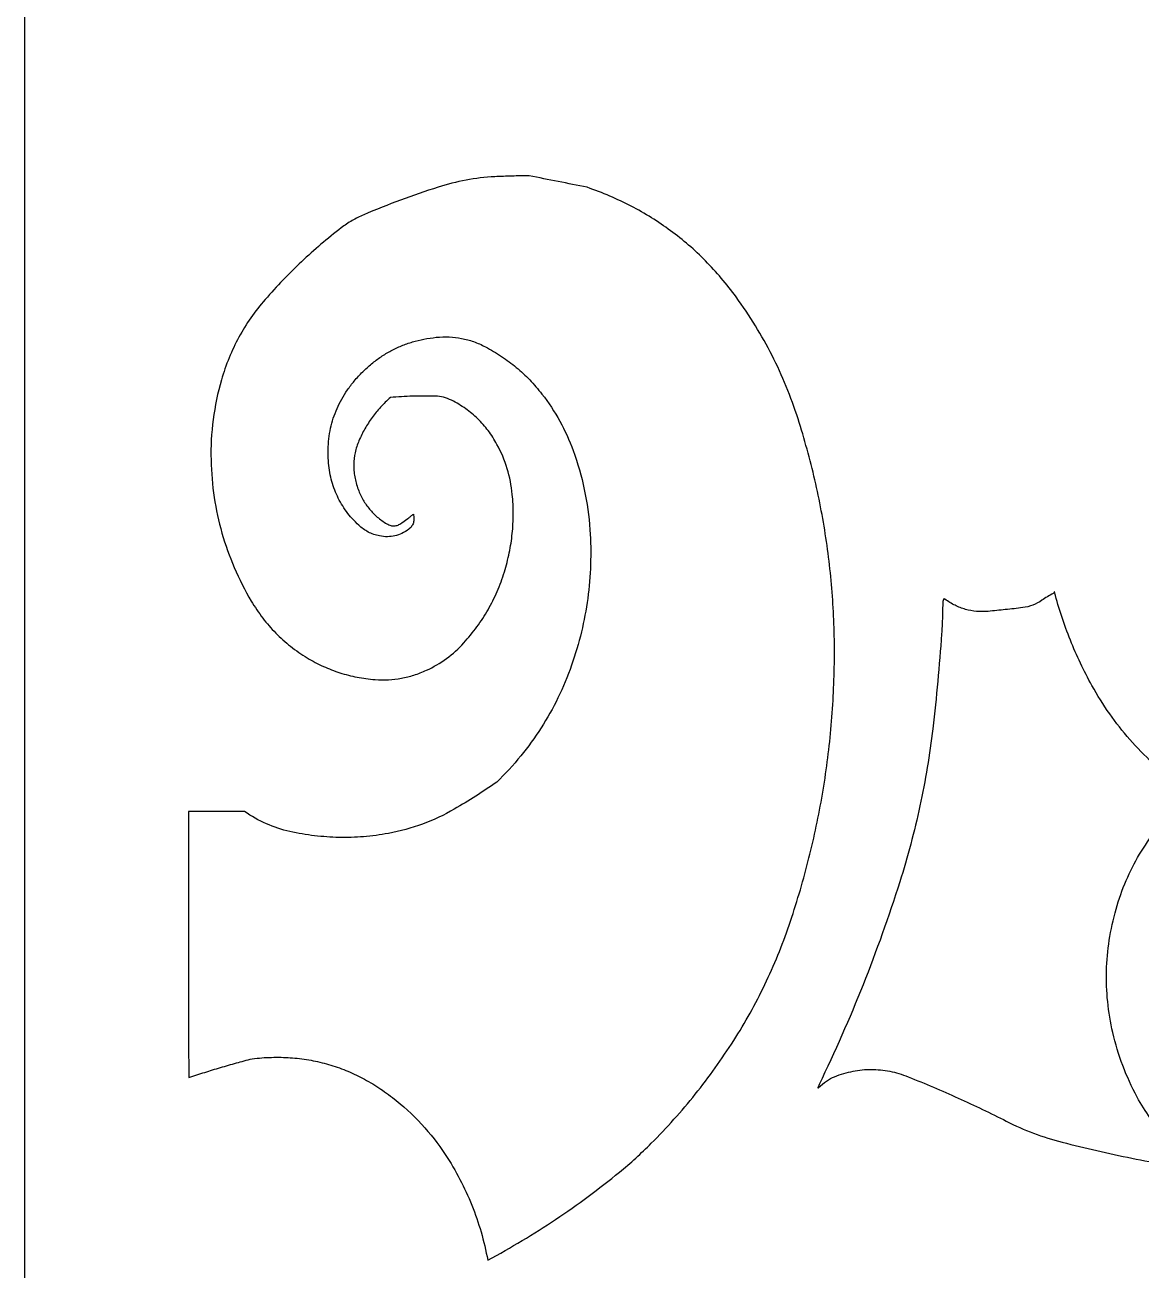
# Model space of a CAD drawing. Header units: centimetres. Extents: x 1.5 to 6.5, y -9 to 9.
# Drawn here: x 1.501 to 4.003, y 2.74 to 5.531 of the extents above; entities that cross this region are included whole.
import ezdxf

# ---------------------------------------------------------------- set-up
doc = ezdxf.new("R2010")
doc.units = ezdxf.units.CM
doc.header["$MEASUREMENT"] = 0
doc.layers.add('layer 1', color=7, linetype='Continuous')

msp = doc.modelspace()

# ---------------------------------------------------------------- linework, layer by layer
at = {"layer": 'layer 1', "color": 250, "lineweight": 30}
for points, knots in [([(1.50051, 9.00077), (1.50051, 9.00077), (1.50051, -9.00021), (1.50051, -9.00021), (1.50051, -9.00021), (1.50051, -9.00021), (6.50546, -9.00021), (6.50546, -9.00021), (6.50546, -9.00021), (6.50546, -9.00021), (6.50546, 9.00077), (6.50546, 9.00077), (6.50546, 9.00077), (6.50546, 9.00077), (1.50051, 9.00077), (1.50051, 9.00077)], [0, 0, 0, 0, 0.2, 0.2, 0.2, 0.2, 0.4, 0.4, 0.4, 0.4, 0.6, 0.6, 0.6, 0.6, 1, 1, 1, 1]), ([(2.53812, 2.76214), (2.53415, 2.78345), (2.52915, 2.80454), (2.52312, 2.82534), (2.52312, 2.82534), (2.51723, 2.84572), (2.5103, 2.86577), (2.50241, 2.88545), (2.50241, 2.88545), (2.4945, 2.90515), (2.4856, 2.9244), (2.47576, 2.94321), (2.47576, 2.94321), (2.46577, 2.96235), (2.45481, 2.98097), (2.44295, 2.99904), (2.44295, 2.99904), (2.42715, 3.02313), (2.40936, 3.04586), (2.38977, 3.06697), (2.38977, 3.06697), (2.36969, 3.08864), (2.34788, 3.10861), (2.32455, 3.12672), (2.32455, 3.12672), (2.31879, 3.1312), (2.31292, 3.13555), (2.30695, 3.13977), (2.30695, 3.13977), (2.30117, 3.14384), (2.2953, 3.14779), (2.28934, 3.1516), (2.28934, 3.1516), (2.28335, 3.15541), (2.2773, 3.15908), (2.27116, 3.1626), (2.27116, 3.1626), (2.26518, 3.16603), (2.25908, 3.16933), (2.25294, 3.17246), (2.25294, 3.17246), (2.24064, 3.17874), (2.22804, 3.18439), (2.2152, 3.18941), (2.2152, 3.18941), (2.20256, 3.19432), (2.18969, 3.1986), (2.1766, 3.20221), (2.1766, 3.20221), (2.16354, 3.20581), (2.15029, 3.20875), (2.13693, 3.21101), (2.13693, 3.21101), (2.12324, 3.21332), (2.10944, 3.21496), (2.09558, 3.21592), (2.09558, 3.21592), (2.08864, 3.21639), (2.08169, 3.21671), (2.07474, 3.21684), (2.07474, 3.21684), (2.06759, 3.21698), (2.06044, 3.21695), (2.05331, 3.21677), (2.05331, 3.21677), (2.04617, 3.21657), (2.03904, 3.21621), (2.03191, 3.2157), (2.03191, 3.2157), (2.02454, 3.21516), (2.01719, 3.21447), (2.00986, 3.21361), (2.00986, 3.21361), (1.99811, 3.21057), (1.98639, 3.20743), (1.97469, 3.20418), (1.97469, 3.20418), (1.96281, 3.20086), (1.95096, 3.19745), (1.93912, 3.19394), (1.93912, 3.19394), (1.92729, 3.19044), (1.91548, 3.18681), (1.90371, 3.18311), (1.90371, 3.18311), (1.89172, 3.17932), (1.87978, 3.17545), (1.86785, 3.17146), (1.86785, 3.17146), (1.86763, 3.22128), (1.86745, 3.2711), (1.86731, 3.32092), (1.86731, 3.32092), (1.8672, 3.37063), (1.86711, 3.42035), (1.86707, 3.47006), (1.86707, 3.47006), (1.86705, 3.51977), (1.86705, 3.56948), (1.86709, 3.61919), (1.86709, 3.61919), (1.86716, 3.66879), (1.86725, 3.71838), (1.8674, 3.76798), (1.8674, 3.76798), (1.8674, 3.76798), (1.99309, 3.76769), (1.99309, 3.76769), (1.99309, 3.76769), (2.0084, 3.757), (2.02474, 3.74783), (2.04182, 3.74033), (2.04182, 3.74033), (2.05885, 3.73282), (2.07658, 3.72701), (2.09473, 3.72298), (2.09473, 3.72298), (2.11295, 3.71892), (2.1314, 3.71576), (2.14993, 3.71352), (2.14993, 3.71352), (2.16816, 3.71132), (2.18644, 3.71005), (2.20478, 3.70969), (2.20478, 3.70969), (2.22311, 3.70933), (2.24147, 3.70991), (2.25973, 3.71139), (2.25973, 3.71139), (2.2784, 3.71292), (2.29698, 3.71536), (2.31543, 3.7187), (2.31543, 3.7187), (2.34151, 3.72343), (2.36718, 3.73044), (2.39205, 3.73961), (2.39205, 3.73961), (2.41666, 3.74866), (2.44044, 3.75987), (2.46308, 3.77309), (2.46308, 3.77309), (2.47937, 3.78262), (2.49549, 3.79243), (2.51142, 3.80254), (2.51142, 3.80254), (2.52722, 3.81258), (2.54284, 3.82292), (2.55826, 3.83356), (2.55826, 3.83356), (2.57736, 3.85219), (2.5954, 3.87189), (2.61228, 3.89253), (2.61228, 3.89253), (2.62862, 3.91252), (2.64379, 3.93343), (2.65771, 3.95517), (2.65771, 3.95517), (2.67163, 3.97691), (2.68427, 3.99943), (2.69554, 4.02265), (2.69554, 4.02265), (2.70706, 4.04634), (2.71721, 4.07066), (2.72595, 4.09552), (2.72595, 4.09552), (2.7346, 4.1201), (2.742, 4.14511), (2.74814, 4.17044), (2.74814, 4.17044), (2.75415, 4.19521), (2.75885, 4.22026), (2.76228, 4.2455), (2.76228, 4.2455), (2.76571, 4.27076), (2.76784, 4.29617), (2.76867, 4.32163), (2.76867, 4.32163), (2.7695, 4.34759), (2.76903, 4.37359), (2.76724, 4.39949), (2.76724, 4.39949), (2.76513, 4.42982), (2.76092, 4.45996), (2.75462, 4.4897), (2.75462, 4.4897), (2.74834, 4.51936), (2.73998, 4.54854), (2.72961, 4.57705), (2.72961, 4.57705), (2.72136, 4.5997), (2.71134, 4.62167), (2.69969, 4.64278), (2.69969, 4.64278), (2.6879, 4.66407), (2.67449, 4.68442), (2.65957, 4.70365), (2.65957, 4.70365), (2.65101, 4.71468), (2.64188, 4.72524), (2.6322, 4.7353), (2.6322, 4.7353), (2.6227, 4.74518), (2.61268, 4.75453), (2.60217, 4.76334), (2.60217, 4.76334), (2.59166, 4.77212), (2.58068, 4.78035), (2.56927, 4.78797), (2.56927, 4.78797), (2.55757, 4.79579), (2.54544, 4.80301), (2.53298, 4.80957), (2.53298, 4.80957), (2.52444, 4.81406), (2.51559, 4.81793), (2.50649, 4.82116), (2.50649, 4.82116), (2.49773, 4.82425), (2.48872, 4.8267), (2.4796, 4.82844), (2.4796, 4.82844), (2.47045, 4.83022), (2.4612, 4.83129), (2.45192, 4.83167), (2.45192, 4.83167), (2.44215, 4.83208), (2.43235, 4.83178), (2.42262, 4.8308), (2.42262, 4.8308), (2.41339, 4.82986), (2.4042, 4.82851), (2.3951, 4.82674), (2.3951, 4.82674), (2.38647, 4.82506), (2.37791, 4.82295), (2.36949, 4.82047), (2.36949, 4.82047), (2.36106, 4.81796), (2.35277, 4.81504), (2.34463, 4.8117), (2.34463, 4.8117), (2.33663, 4.80843), (2.32878, 4.80475), (2.32116, 4.80068), (2.32116, 4.80068), (2.31352, 4.7966), (2.3061, 4.79216), (2.29893, 4.78734), (2.29893, 4.78734), (2.29158, 4.78239), (2.28448, 4.7771), (2.27764, 4.77145), (2.27764, 4.77145), (2.2708, 4.7658), (2.26424, 4.75984), (2.25796, 4.75359), (2.25796, 4.75359), (2.25131, 4.74693), (2.24494, 4.74001), (2.23891, 4.73279), (2.23891, 4.73279), (2.23351, 4.72633), (2.2284, 4.71963), (2.2236, 4.71273), (2.2236, 4.71273), (2.21905, 4.70621), (2.21482, 4.69946), (2.21092, 4.69251), (2.21092, 4.69251), (2.20702, 4.68559), (2.20345, 4.67846), (2.20027, 4.67118), (2.20027, 4.67118), (2.19713, 4.66405), (2.19436, 4.65677), (2.19193, 4.64935), (2.19193, 4.64935), (2.18954, 4.64193), (2.1875, 4.6344), (2.18586, 4.62678), (2.18586, 4.62678), (2.18418, 4.619), (2.18288, 4.61116), (2.18196, 4.60327), (2.18196, 4.60327), (2.18106, 4.59536), (2.18053, 4.58742), (2.18037, 4.57947), (2.18037, 4.57947), (2.18019, 4.57106), (2.18039, 4.56266), (2.181, 4.55425), (2.181, 4.55425), (2.18149, 4.54706), (2.1823, 4.53986), (2.18342, 4.53274), (2.18342, 4.53274), (2.18447, 4.52599), (2.18584, 4.51931), (2.1875, 4.5127), (2.1875, 4.5127), (2.18918, 4.50609), (2.19115, 4.49957), (2.19341, 4.49313), (2.19341, 4.49313), (2.19566, 4.48686), (2.19817, 4.48072), (2.20099, 4.47469), (2.20099, 4.47469), (2.20381, 4.46868), (2.20693, 4.46281), (2.21034, 4.45709), (2.21034, 4.45709), (2.21376, 4.45131), (2.21748, 4.44569), (2.22145, 4.44026), (2.22145, 4.44026), (2.22544, 4.43484), (2.22968, 4.42962), (2.23414, 4.42457), (2.23414, 4.42457), (2.23882, 4.41931), (2.24375, 4.41424), (2.24888, 4.4094), (2.24888, 4.4094), (2.25527, 4.40342), (2.26247, 4.39835), (2.27024, 4.39436), (2.27024, 4.39436), (2.2782, 4.39028), (2.28667, 4.38733), (2.29543, 4.38558), (2.29543, 4.38558), (2.30137, 4.38439), (2.30743, 4.38381), (2.31348, 4.38383), (2.31348, 4.38383), (2.31901, 4.38385), (2.32455, 4.3845), (2.32995, 4.38573), (2.32995, 4.38573), (2.33535, 4.38697), (2.3406, 4.38878), (2.34562, 4.39116), (2.34562, 4.39116), (2.35111, 4.39378), (2.35633, 4.39694), (2.36122, 4.40059), (2.36122, 4.40059), (2.36366, 4.40243), (2.36581, 4.40463), (2.36758, 4.40712), (2.36758, 4.40712), (2.36926, 4.40945), (2.37054, 4.41202), (2.37137, 4.41478), (2.37137, 4.41478), (2.37182, 4.41617), (2.37213, 4.41763), (2.37233, 4.41908), (2.37233, 4.41908), (2.37258, 4.4207), (2.37271, 4.42233), (2.37274, 4.42397), (2.37274, 4.42397), (2.37274, 4.42563), (2.37267, 4.42726), (2.37249, 4.4289), (2.37249, 4.4289), (2.37229, 4.43083), (2.37197, 4.43271), (2.37159, 4.43459), (2.37159, 4.43459), (2.37063, 4.43383), (2.36969, 4.43305), (2.36872, 4.43228), (2.36872, 4.43228), (2.36769, 4.43145), (2.36668, 4.43065), (2.36568, 4.42984), (2.36568, 4.42984), (2.36464, 4.42906), (2.36361, 4.42825), (2.3626, 4.42744), (2.3626, 4.42744), (2.36151, 4.42661), (2.36043, 4.42578), (2.35933, 4.42496), (2.35933, 4.42496), (2.35933, 4.42496), (2.3455, 4.41469), (2.3455, 4.41469), (2.3455, 4.41469), (2.34411, 4.4137), (2.34266, 4.41279), (2.34116, 4.41196), (2.34116, 4.41196), (2.33986, 4.41122), (2.33851, 4.41059), (2.33712, 4.41005), (2.33712, 4.41005), (2.33573, 4.40951), (2.3343, 4.40909), (2.33284, 4.40875), (2.33284, 4.40875), (2.3315, 4.40846), (2.33011, 4.40826), (2.32872, 4.40817), (2.32872, 4.40817), (2.32598, 4.40801), (2.32325, 4.4083), (2.32063, 4.40902), (2.32063, 4.40902), (2.31753, 4.40985), (2.3146, 4.4111), (2.31184, 4.41276), (2.31184, 4.41276), (2.30436, 4.41722), (2.29727, 4.42233), (2.29064, 4.42798), (2.29064, 4.42798), (2.28432, 4.43336), (2.27847, 4.43928), (2.27318, 4.44566), (2.27318, 4.44566), (2.26789, 4.45205), (2.26316, 4.45889), (2.25904, 4.4661), (2.25904, 4.4661), (2.25464, 4.47379), (2.25086, 4.48184), (2.24776, 4.49015), (2.24776, 4.49015), (2.24602, 4.49484), (2.24447, 4.49957), (2.24312, 4.50436), (2.24312, 4.50436), (2.24187, 4.50887), (2.24082, 4.51342), (2.23999, 4.51801), (2.23999, 4.51801), (2.23916, 4.52261), (2.23853, 4.52725), (2.23815, 4.53191), (2.23815, 4.53191), (2.23777, 4.53641), (2.23761, 4.54094), (2.23768, 4.54547), (2.23768, 4.54547), (2.23784, 4.55443), (2.23887, 4.56335), (2.24079, 4.57211), (2.24079, 4.57211), (2.24283, 4.58135), (2.24575, 4.59038), (2.24949, 4.59908), (2.24949, 4.59908), (2.25343, 4.60824), (2.25789, 4.61719), (2.26283, 4.62588), (2.26283, 4.62588), (2.26773, 4.63451), (2.27313, 4.64287), (2.27898, 4.65092), (2.27898, 4.65092), (2.28481, 4.65896), (2.29111, 4.66667), (2.29779, 4.67402), (2.29779, 4.67402), (2.30476, 4.68171), (2.31213, 4.68902), (2.31989, 4.69592), (2.31989, 4.69592), (2.33654, 4.69735), (2.35326, 4.69834), (2.36998, 4.69883), (2.36998, 4.69883), (2.38685, 4.69935), (2.40373, 4.69939), (2.42061, 4.69895), (2.42061, 4.69895), (2.42686, 4.69879), (2.43307, 4.69794), (2.43912, 4.69637), (2.43912, 4.69637), (2.44535, 4.69478), (2.4514, 4.69249), (2.45716, 4.68958), (2.45716, 4.68958), (2.46817, 4.684), (2.47875, 4.67761), (2.48881, 4.67048), (2.48881, 4.67048), (2.49838, 4.66369), (2.50741, 4.65621), (2.51584, 4.64803), (2.51584, 4.64803), (2.52424, 4.63987), (2.53202, 4.63106), (2.53908, 4.62169), (2.53908, 4.62169), (2.54643, 4.61194), (2.55304, 4.60163), (2.55887, 4.5909), (2.55887, 4.5909), (2.56828, 4.5735), (2.57595, 4.55524), (2.58175, 4.53634), (2.58175, 4.53634), (2.58749, 4.51759), (2.59135, 4.49829), (2.59325, 4.47877), (2.59325, 4.47877), (2.59466, 4.46404), (2.59538, 4.44923), (2.59536, 4.43444), (2.59536, 4.43444), (2.59533, 4.41991), (2.59457, 4.40539), (2.59309, 4.39093), (2.59309, 4.39093), (2.59161, 4.37648), (2.58942, 4.36211), (2.5865, 4.34788), (2.5865, 4.34788), (2.58352, 4.33336), (2.57983, 4.31899), (2.57545, 4.3048), (2.57545, 4.3048), (2.57084, 4.28992), (2.56541, 4.27529), (2.55923, 4.26099), (2.55923, 4.26099), (2.5532, 4.24702), (2.54639, 4.23342), (2.53886, 4.22022), (2.53886, 4.22022), (2.5313, 4.20702), (2.52303, 4.19424), (2.51409, 4.18196), (2.51409, 4.18196), (2.5049, 4.16939), (2.49506, 4.15733), (2.4846, 4.14581), (2.4846, 4.14581), (2.47287, 4.13295), (2.45992, 4.12129), (2.44589, 4.11098), (2.44589, 4.11098), (2.43181, 4.10067), (2.41673, 4.09177), (2.40089, 4.08442), (2.40089, 4.08442), (2.39176, 4.08021), (2.38239, 4.07656), (2.37282, 4.07351), (2.37282, 4.07351), (2.36355, 4.07055), (2.35411, 4.06822), (2.34454, 4.06647), (2.34454, 4.06647), (2.33497, 4.06474), (2.32529, 4.06365), (2.31558, 4.06318), (2.31558, 4.06318), (2.30554, 4.06268), (2.29548, 4.06282), (2.28546, 4.06358), (2.28546, 4.06358), (2.27192, 4.06461), (2.25843, 4.06643), (2.2451, 4.06903), (2.2451, 4.06903), (2.2321, 4.07154), (2.21928, 4.07483), (2.20668, 4.07886), (2.20668, 4.07886), (2.19409, 4.0829), (2.18176, 4.08767), (2.16972, 4.09316), (2.16972, 4.09316), (2.15735, 4.09881), (2.14532, 4.10518), (2.13369, 4.11221), (2.13369, 4.11221), (2.12064, 4.1201), (2.10807, 4.1288), (2.09605, 4.13821), (2.09605, 4.13821), (2.0844, 4.14738), (2.07333, 4.15726), (2.06291, 4.16782), (2.06291, 4.16782), (2.05251, 4.17837), (2.04276, 4.18958), (2.03375, 4.20135), (2.03375, 4.20135), (2.02443, 4.21352), (2.01586, 4.22625), (2.00809, 4.23945), (2.00809, 4.23945), (1.99376, 4.26383), (1.98095, 4.28907), (1.96976, 4.31505), (1.96976, 4.31505), (1.95896, 4.34008), (1.94979, 4.36581), (1.94231, 4.39203), (1.94231, 4.39203), (1.93482, 4.41825), (1.92904, 4.44492), (1.925, 4.47189), (1.925, 4.47189), (1.92084, 4.49968), (1.91844, 4.52767), (1.91779, 4.55573), (1.91779, 4.55573), (1.91709, 4.58606), (1.91871, 4.61638), (1.92263, 4.64643), (1.92263, 4.64643), (1.92653, 4.67647), (1.93269, 4.70616), (1.9411, 4.73528), (1.9411, 4.73528), (1.94596, 4.75209), (1.95172, 4.76863), (1.95833, 4.78483), (1.95833, 4.78483), (1.96479, 4.80061), (1.97211, 4.81603), (1.98025, 4.831), (1.98025, 4.831), (1.98839, 4.84597), (1.99735, 4.86047), (2.0071, 4.87446), (2.0071, 4.87446), (2.01705, 4.88873), (2.02776, 4.90245), (2.03919, 4.91558), (2.03919, 4.91558), (2.06495, 4.94515), (2.09213, 4.97341), (2.12071, 5.00028), (2.12071, 5.00028), (2.14915, 5.02702), (2.17891, 5.05232), (2.20986, 5.0761), (2.20986, 5.0761), (2.21757, 5.08204), (2.22567, 5.08746), (2.23405, 5.09237), (2.23405, 5.09237), (2.24245, 5.09726), (2.25113, 5.10161), (2.26007, 5.10542), (2.26007, 5.10542), (2.28739, 5.117), (2.31496, 5.12799), (2.34277, 5.13832), (2.34277, 5.13832), (2.37054, 5.14865), (2.39855, 5.15835), (2.42679, 5.16741), (2.42679, 5.16741), (2.44735, 5.174), (2.4683, 5.17926), (2.48953, 5.18316), (2.48953, 5.18316), (2.51077, 5.18706), (2.53227, 5.1896), (2.55383, 5.19072), (2.55383, 5.19072), (2.56669, 5.19141), (2.57958, 5.19191), (2.59247, 5.19224), (2.59247, 5.19224), (2.60533, 5.19258), (2.61822, 5.19276), (2.6311, 5.19276), (2.6311, 5.19276), (2.65278, 5.1885), (2.67443, 5.18424), (2.69608, 5.17996), (2.69608, 5.17996), (2.71773, 5.17566), (2.73938, 5.17135), (2.76101, 5.16703), (2.76101, 5.16703), (2.77826, 5.16107), (2.7953, 5.1545), (2.81206, 5.14733), (2.81206, 5.14733), (2.8282, 5.14042), (2.84407, 5.13292), (2.85964, 5.12483), (2.85964, 5.12483), (2.8752, 5.11673), (2.89046, 5.10806), (2.90536, 5.0988), (2.90536, 5.0988), (2.92, 5.08971), (2.9343, 5.08002), (2.94817, 5.0698), (2.94817, 5.0698), (2.96207, 5.05961), (2.97556, 5.04883), (2.9886, 5.03755), (2.9886, 5.03755), (3.00174, 5.02619), (3.01442, 5.01433), (3.02664, 5.00198), (3.02664, 5.00198), (3.03885, 4.98963), (3.0506, 4.97681), (3.06182, 4.96357), (3.06182, 4.96357), (3.07341, 4.9499), (3.08448, 4.93582), (3.09504, 4.92132), (3.09504, 4.92132), (3.1103, 4.90037), (3.12471, 4.87878), (3.13827, 4.85668), (3.13827, 4.85668), (3.15161, 4.83497), (3.16405, 4.81273), (3.17559, 4.79001), (3.17559, 4.79001), (3.18713, 4.7673), (3.19776, 4.74413), (3.20742, 4.72055), (3.20742, 4.72055), (3.21716, 4.69679), (3.22597, 4.67266), (3.23379, 4.6482), (3.23379, 4.6482), (3.24825, 4.603), (3.26085, 4.55721), (3.27156, 4.51097), (3.27156, 4.51097), (3.28214, 4.46532), (3.29083, 4.41926), (3.2976, 4.37289), (3.2976, 4.37289), (3.30437, 4.32652), (3.30921, 4.2799), (3.31213, 4.23315), (3.31213, 4.23315), (3.31506, 4.1857), (3.31609, 4.13817), (3.31515, 4.09065), (3.31515, 4.09065), (3.31419, 4.04123), (3.31134, 3.99188), (3.30661, 3.94269), (3.30661, 3.94269), (3.30193, 3.89414), (3.29538, 3.8458), (3.28696, 3.79777), (3.28696, 3.79777), (3.27853, 3.74972), (3.26826, 3.70205), (3.25614, 3.6548), (3.25614, 3.6548), (3.24388, 3.60706), (3.22981, 3.55979), (3.21391, 3.51315), (3.21391, 3.51315), (3.19845, 3.46766), (3.18025, 3.42315), (3.15943, 3.37982), (3.15943, 3.37982), (3.1387, 3.33668), (3.11539, 3.29479), (3.08964, 3.25443), (3.08964, 3.25443), (3.06308, 3.21285), (3.0343, 3.17271), (3.00344, 3.13423), (3.00344, 3.13423), (2.9726, 3.09577), (2.9397, 3.05899), (2.90487, 3.02409), (2.90487, 3.02409), (2.89353, 3.01271), (2.8819, 3.00164), (2.87, 2.99084), (2.87, 2.99084), (2.85807, 2.98003), (2.84588, 2.96952), (2.83342, 2.95935), (2.83342, 2.95935), (2.78748, 2.92176), (2.73976, 2.88642), (2.69039, 2.85347), (2.69039, 2.85347), (2.64115, 2.82057), (2.59034, 2.79011), (2.53812, 2.76214)], [0, 0, 0, 0, 0.0049751, 0.0049751, 0.0049751, 0.0049751, 0.0099502, 0.0099502, 0.0099502, 0.0099502, 0.0149254, 0.0149254, 0.0149254, 0.0149254, 0.0199005, 0.0199005, 0.0199005, 0.0199005, 0.0248756, 0.0248756, 0.0248756, 0.0248756, 0.0298507, 0.0298507, 0.0298507, 0.0298507, 0.0348259, 0.0348259, 0.0348259, 0.0348259, 0.039801, 0.039801, 0.039801, 0.039801, 0.0447761, 0.0447761, 0.0447761, 0.0447761, 0.0497512, 0.0497512, 0.0497512, 0.0497512, 0.0547264, 0.0547264, 0.0547264, 0.0547264, 0.0597015, 0.0597015, 0.0597015, 0.0597015, 0.0646766, 0.0646766, 0.0646766, 0.0646766, 0.0696517, 0.0696517, 0.0696517, 0.0696517, 0.0746269, 0.0746269, 0.0746269, 0.0746269, 0.079602, 0.079602, 0.079602, 0.079602, 0.0845771, 0.0845771, 0.0845771, 0.0845771, 0.0895522, 0.0895522, 0.0895522, 0.0895522, 0.0945274, 0.0945274, 0.0945274, 0.0945274, 0.0995025, 0.0995025, 0.0995025, 0.0995025, 0.1044776, 0.1044776, 0.1044776, 0.1044776, 0.1094527, 0.1094527, 0.1094527, 0.1094527, 0.1144279, 0.1144279, 0.1144279, 0.1144279, 0.119403, 0.119403, 0.119403, 0.119403, 0.1243781, 0.1243781, 0.1243781, 0.1243781, 0.1293532, 0.1293532, 0.1293532, 0.1293532, 0.1343284, 0.1343284, 0.1343284, 0.1343284, 0.1393035, 0.1393035, 0.1393035, 0.1393035, 0.1442786, 0.1442786, 0.1442786, 0.1442786, 0.1492537, 0.1492537, 0.1492537, 0.1492537, 0.1542289, 0.1542289, 0.1542289, 0.1542289, 0.159204, 0.159204, 0.159204, 0.159204, 0.1641791, 0.1641791, 0.1641791, 0.1641791, 0.1691542, 0.1691542, 0.1691542, 0.1691542, 0.1741294, 0.1741294, 0.1741294, 0.1741294, 0.1791045, 0.1791045, 0.1791045, 0.1791045, 0.1840796, 0.1840796, 0.1840796, 0.1840796, 0.1890547, 0.1890547, 0.1890547, 0.1890547, 0.1940299, 0.1940299, 0.1940299, 0.1940299, 0.199005, 0.199005, 0.199005, 0.199005, 0.2039801, 0.2039801, 0.2039801, 0.2039801, 0.2089552, 0.2089552, 0.2089552, 0.2089552, 0.2139303, 0.2139303, 0.2139303, 0.2139303, 0.2189055, 0.2189055, 0.2189055, 0.2189055, 0.2238806, 0.2238806, 0.2238806, 0.2238806, 0.2288557, 0.2288557, 0.2288557, 0.2288557, 0.2338308, 0.2338308, 0.2338308, 0.2338308, 0.238806, 0.238806, 0.238806, 0.238806, 0.2437811, 0.2437811, 0.2437811, 0.2437811, 0.2487562, 0.2487562, 0.2487562, 0.2487562, 0.2537313, 0.2537313, 0.2537313, 0.2537313, 0.2587065, 0.2587065, 0.2587065, 0.2587065, 0.2636816, 0.2636816, 0.2636816, 0.2636816, 0.2686567, 0.2686567, 0.2686567, 0.2686567, 0.2736318, 0.2736318, 0.2736318, 0.2736318, 0.278607, 0.278607, 0.278607, 0.278607, 0.2835821, 0.2835821, 0.2835821, 0.2835821, 0.2885572, 0.2885572, 0.2885572, 0.2885572, 0.2935323, 0.2935323, 0.2935323, 0.2935323, 0.2985075, 0.2985075, 0.2985075, 0.2985075, 0.3034826, 0.3034826, 0.3034826, 0.3034826, 0.3084577, 0.3084577, 0.3084577, 0.3084577, 0.3134328, 0.3134328, 0.3134328, 0.3134328, 0.318408, 0.318408, 0.318408, 0.318408, 0.3233831, 0.3233831, 0.3233831, 0.3233831, 0.3283582, 0.3283582, 0.3283582, 0.3283582, 0.3333333, 0.3333333, 0.3333333, 0.3333333, 0.3383085, 0.3383085, 0.3383085, 0.3383085, 0.3432836, 0.3432836, 0.3432836, 0.3432836, 0.3482587, 0.3482587, 0.3482587, 0.3482587, 0.3532338, 0.3532338, 0.3532338, 0.3532338, 0.358209, 0.358209, 0.358209, 0.358209, 0.3631841, 0.3631841, 0.3631841, 0.3631841, 0.3681592, 0.3681592, 0.3681592, 0.3681592, 0.3731343, 0.3731343, 0.3731343, 0.3731343, 0.3781095, 0.3781095, 0.3781095, 0.3781095, 0.3830846, 0.3830846, 0.3830846, 0.3830846, 0.3880597, 0.3880597, 0.3880597, 0.3880597, 0.3930348, 0.3930348, 0.3930348, 0.3930348, 0.39801, 0.39801, 0.39801, 0.39801, 0.4029851, 0.4029851, 0.4029851, 0.4029851, 0.4079602, 0.4079602, 0.4079602, 0.4079602, 0.4129353, 0.4129353, 0.4129353, 0.4129353, 0.4179104, 0.4179104, 0.4179104, 0.4179104, 0.4228856, 0.4228856, 0.4228856, 0.4228856, 0.4278607, 0.4278607, 0.4278607, 0.4278607, 0.4328358, 0.4328358, 0.4328358, 0.4328358, 0.4378109, 0.4378109, 0.4378109, 0.4378109, 0.4427861, 0.4427861, 0.4427861, 0.4427861, 0.4477612, 0.4477612, 0.4477612, 0.4477612, 0.4527363, 0.4527363, 0.4527363, 0.4527363, 0.4577114, 0.4577114, 0.4577114, 0.4577114, 0.4626866, 0.4626866, 0.4626866, 0.4626866, 0.4676617, 0.4676617, 0.4676617, 0.4676617, 0.4726368, 0.4726368, 0.4726368, 0.4726368, 0.4776119, 0.4776119, 0.4776119, 0.4776119, 0.4825871, 0.4825871, 0.4825871, 0.4825871, 0.4875622, 0.4875622, 0.4875622, 0.4875622, 0.4925373, 0.4925373, 0.4925373, 0.4925373, 0.4975124, 0.4975124, 0.4975124, 0.4975124, 0.5024876, 0.5024876, 0.5024876, 0.5024876, 0.5074627, 0.5074627, 0.5074627, 0.5074627, 0.5124378, 0.5124378, 0.5124378, 0.5124378, 0.5174129, 0.5174129, 0.5174129, 0.5174129, 0.5223881, 0.5223881, 0.5223881, 0.5223881, 0.5273632, 0.5273632, 0.5273632, 0.5273632, 0.5323383, 0.5323383, 0.5323383, 0.5323383, 0.5373134, 0.5373134, 0.5373134, 0.5373134, 0.5422886, 0.5422886, 0.5422886, 0.5422886, 0.5472637, 0.5472637, 0.5472637, 0.5472637, 0.5522388, 0.5522388, 0.5522388, 0.5522388, 0.5572139, 0.5572139, 0.5572139, 0.5572139, 0.5621891, 0.5621891, 0.5621891, 0.5621891, 0.5671642, 0.5671642, 0.5671642, 0.5671642, 0.5721393, 0.5721393, 0.5721393, 0.5721393, 0.5771144, 0.5771144, 0.5771144, 0.5771144, 0.5820896, 0.5820896, 0.5820896, 0.5820896, 0.5870647, 0.5870647, 0.5870647, 0.5870647, 0.5920398, 0.5920398, 0.5920398, 0.5920398, 0.5970149, 0.5970149, 0.5970149, 0.5970149, 0.60199, 0.60199, 0.60199, 0.60199, 0.6069652, 0.6069652, 0.6069652, 0.6069652, 0.6119403, 0.6119403, 0.6119403, 0.6119403, 0.6169154, 0.6169154, 0.6169154, 0.6169154, 0.6218905, 0.6218905, 0.6218905, 0.6218905, 0.6268657, 0.6268657, 0.6268657, 0.6268657, 0.6318408, 0.6318408, 0.6318408, 0.6318408, 0.6368159, 0.6368159, 0.6368159, 0.6368159, 0.641791, 0.641791, 0.641791, 0.641791, 0.6467662, 0.6467662, 0.6467662, 0.6467662, 0.6517413, 0.6517413, 0.6517413, 0.6517413, 0.6567164, 0.6567164, 0.6567164, 0.6567164, 0.6616915, 0.6616915, 0.6616915, 0.6616915, 0.6666667, 0.6666667, 0.6666667, 0.6666667, 0.6716418, 0.6716418, 0.6716418, 0.6716418, 0.6766169, 0.6766169, 0.6766169, 0.6766169, 0.681592, 0.681592, 0.681592, 0.681592, 0.6865672, 0.6865672, 0.6865672, 0.6865672, 0.6915423, 0.6915423, 0.6915423, 0.6915423, 0.6965174, 0.6965174, 0.6965174, 0.6965174, 0.7014925, 0.7014925, 0.7014925, 0.7014925, 0.7064677, 0.7064677, 0.7064677, 0.7064677, 0.7114428, 0.7114428, 0.7114428, 0.7114428, 0.7164179, 0.7164179, 0.7164179, 0.7164179, 0.721393, 0.721393, 0.721393, 0.721393, 0.7263682, 0.7263682, 0.7263682, 0.7263682, 0.7313433, 0.7313433, 0.7313433, 0.7313433, 0.7363184, 0.7363184, 0.7363184, 0.7363184, 0.7412935, 0.7412935, 0.7412935, 0.7412935, 0.7462687, 0.7462687, 0.7462687, 0.7462687, 0.7512438, 0.7512438, 0.7512438, 0.7512438, 0.7562189, 0.7562189, 0.7562189, 0.7562189, 0.761194, 0.761194, 0.761194, 0.761194, 0.7661692, 0.7661692, 0.7661692, 0.7661692, 0.7711443, 0.7711443, 0.7711443, 0.7711443, 0.7761194, 0.7761194, 0.7761194, 0.7761194, 0.7810945, 0.7810945, 0.7810945, 0.7810945, 0.7860697, 0.7860697, 0.7860697, 0.7860697, 0.7910448, 0.7910448, 0.7910448, 0.7910448, 0.7960199, 0.7960199, 0.7960199, 0.7960199, 0.800995, 0.800995, 0.800995, 0.800995, 0.8059701, 0.8059701, 0.8059701, 0.8059701, 0.8109453, 0.8109453, 0.8109453, 0.8109453, 0.8159204, 0.8159204, 0.8159204, 0.8159204, 0.8208955, 0.8208955, 0.8208955, 0.8208955, 0.8258706, 0.8258706, 0.8258706, 0.8258706, 0.8308458, 0.8308458, 0.8308458, 0.8308458, 0.8358209, 0.8358209, 0.8358209, 0.8358209, 0.840796, 0.840796, 0.840796, 0.840796, 0.8457711, 0.8457711, 0.8457711, 0.8457711, 0.8507463, 0.8507463, 0.8507463, 0.8507463, 0.8557214, 0.8557214, 0.8557214, 0.8557214, 0.8606965, 0.8606965, 0.8606965, 0.8606965, 0.8656716, 0.8656716, 0.8656716, 0.8656716, 0.8706468, 0.8706468, 0.8706468, 0.8706468, 0.8756219, 0.8756219, 0.8756219, 0.8756219, 0.880597, 0.880597, 0.880597, 0.880597, 0.8855721, 0.8855721, 0.8855721, 0.8855721, 0.8905473, 0.8905473, 0.8905473, 0.8905473, 0.8955224, 0.8955224, 0.8955224, 0.8955224, 0.9004975, 0.9004975, 0.9004975, 0.9004975, 0.9054726, 0.9054726, 0.9054726, 0.9054726, 0.9104478, 0.9104478, 0.9104478, 0.9104478, 0.9154229, 0.9154229, 0.9154229, 0.9154229, 0.920398, 0.920398, 0.920398, 0.920398, 0.9253731, 0.9253731, 0.9253731, 0.9253731, 0.9303483, 0.9303483, 0.9303483, 0.9303483, 0.9353234, 0.9353234, 0.9353234, 0.9353234, 0.9402985, 0.9402985, 0.9402985, 0.9402985, 0.9452736, 0.9452736, 0.9452736, 0.9452736, 0.9502488, 0.9502488, 0.9502488, 0.9502488, 0.9552239, 0.9552239, 0.9552239, 0.9552239, 0.960199, 0.960199, 0.960199, 0.960199, 0.9651741, 0.9651741, 0.9651741, 0.9651741, 0.9701493, 0.9701493, 0.9701493, 0.9701493, 0.9751244, 0.9751244, 0.9751244, 0.9751244, 0.9800995, 0.9800995, 0.9800995, 0.9800995, 0.9850746, 0.9850746, 0.9850746, 0.9850746, 0.9900498, 0.9900498, 0.9900498, 0.9900498, 1, 1, 1, 1]), ([(4.13887, 2.96262), (4.08638, 2.97069), (4.03407, 2.98005), (3.98203, 2.9907), (3.98203, 2.9907), (3.92974, 3.00139), (3.87775, 3.01336), (3.82604, 3.02661), (3.82604, 3.02661), (3.80435, 3.03216), (3.78296, 3.03889), (3.76199, 3.04678), (3.76199, 3.04678), (3.7411, 3.05462), (3.72066, 3.06361), (3.70076, 3.07369), (3.70076, 3.07369), (3.68307, 3.08266), (3.6653, 3.09142), (3.64741, 3.09998), (3.64741, 3.09998), (3.62928, 3.10866), (3.61104, 3.11715), (3.59271, 3.12542), (3.59271, 3.12542), (3.57437, 3.13371), (3.55597, 3.14178), (3.53746, 3.14965), (3.53746, 3.14965), (3.51866, 3.15767), (3.49976, 3.16547), (3.48078, 3.17307), (3.48078, 3.17307), (3.47392, 3.1758), (3.46695, 3.17825), (3.45987, 3.18038), (3.45987, 3.18038), (3.45317, 3.18239), (3.44638, 3.1841), (3.43954, 3.18546), (3.43954, 3.18546), (3.43268, 3.18685), (3.42576, 3.18788), (3.41881, 3.1886), (3.41881, 3.1886), (3.41199, 3.1893), (3.40516, 3.18965), (3.3983, 3.18965), (3.3983, 3.18965), (3.39147, 3.18968), (3.38461, 3.18936), (3.37779, 3.18869), (3.37779, 3.18869), (3.37087, 3.18802), (3.36397, 3.18699), (3.35711, 3.18564), (3.35711, 3.18564), (3.35027, 3.1843), (3.34348, 3.18262), (3.3368, 3.18065), (3.3368, 3.18065), (3.32974, 3.17854), (3.32279, 3.17614), (3.31594, 3.17343), (3.31594, 3.17343), (3.30944, 3.17083), (3.30323, 3.16756), (3.29742, 3.16363), (3.29742, 3.16363), (3.29117, 3.15942), (3.28537, 3.15458), (3.28008, 3.1492), (3.28008, 3.1492), (3.27992, 3.14902), (3.27974, 3.14884), (3.27956, 3.14869), (3.27956, 3.14869), (3.27945, 3.1486), (3.27934, 3.14848), (3.2792, 3.14839), (3.2792, 3.14839), (3.27909, 3.14833), (3.27898, 3.14824), (3.27884, 3.14819), (3.27884, 3.14819), (3.27878, 3.14817), (3.27873, 3.14815), (3.27866, 3.14815), (3.27866, 3.14815), (3.27862, 3.14815), (3.27855, 3.14817), (3.27853, 3.14821), (3.27853, 3.14821), (3.27848, 3.14828), (3.27844, 3.14835), (3.27844, 3.14844), (3.27844, 3.14844), (3.27844, 3.14853), (3.27844, 3.14862), (3.27844, 3.14871), (3.27844, 3.14871), (3.27846, 3.14889), (3.27851, 3.14907), (3.27855, 3.14925), (3.27855, 3.14925), (3.2788, 3.15028), (3.27911, 3.15126), (3.27947, 3.15225), (3.27947, 3.15225), (3.2799, 3.15344), (3.28039, 3.15458), (3.28095, 3.1557), (3.28095, 3.1557), (3.3165, 3.22897), (3.34935, 3.30351), (3.3795, 3.37915), (3.3795, 3.37915), (3.40975, 3.45515), (3.43725, 3.53223), (3.46195, 3.61024), (3.46195, 3.61024), (3.47966, 3.66619), (3.49472, 3.72293), (3.50707, 3.78031), (3.50707, 3.78031), (3.51942, 3.83755), (3.52903, 3.89533), (3.53591, 3.95349), (3.53591, 3.95349), (3.54008, 3.98886), (3.54382, 4.02429), (3.54712, 4.05977), (3.54712, 4.05977), (3.55041, 4.09518), (3.55324, 4.13064), (3.55564, 4.16612), (3.55564, 4.16612), (3.5564, 4.17728), (3.55698, 4.18846), (3.55741, 4.19964), (3.55741, 4.19964), (3.55785, 4.21085), (3.5581, 4.22206), (3.55821, 4.23326), (3.55821, 4.23326), (3.55824, 4.23497), (3.55837, 4.23667), (3.55864, 4.23835), (3.55864, 4.23835), (3.55886, 4.23987), (3.55922, 4.24138), (3.55971, 4.24286), (3.55971, 4.24286), (3.55985, 4.24326), (3.56005, 4.24362), (3.56032, 4.24393), (3.56032, 4.24393), (3.56048, 4.24413), (3.56072, 4.24427), (3.56097, 4.24431), (3.56097, 4.24431), (3.56124, 4.24438), (3.56151, 4.24436), (3.56178, 4.24427), (3.56178, 4.24427), (3.56225, 4.24411), (3.56267, 4.24389), (3.56308, 4.24359), (3.56308, 4.24359), (3.56677, 4.24097), (3.57058, 4.23848), (3.57448, 4.23615), (3.57448, 4.23615), (3.57818, 4.23396), (3.58195, 4.2319), (3.5858, 4.23004), (3.5858, 4.23004), (3.58968, 4.22815), (3.5936, 4.22645), (3.59761, 4.2249), (3.59761, 4.2249), (3.60151, 4.22342), (3.60548, 4.22212), (3.60951, 4.221), (3.60951, 4.221), (3.61749, 4.21876), (3.62565, 4.21728), (3.6339, 4.21654), (3.6339, 4.21654), (3.64253, 4.21578), (3.65118, 4.21578), (3.65981, 4.21654), (3.65981, 4.21654), (3.67274, 4.21769), (3.68567, 4.21896), (3.6986, 4.22033), (3.6986, 4.22033), (3.71163, 4.2217), (3.72462, 4.2232), (3.73762, 4.22481), (3.73762, 4.22481), (3.7454, 4.22578), (3.75302, 4.22768), (3.76035, 4.23048), (3.76035, 4.23048), (3.7675, 4.23324), (3.77429, 4.23687), (3.78057, 4.24131), (3.78057, 4.24131), (3.78456, 4.24413), (3.78866, 4.2468), (3.79287, 4.24931), (3.79287, 4.24931), (3.7972, 4.25189), (3.80163, 4.25429), (3.80614, 4.25653), (3.80614, 4.25653), (3.80645, 4.25668), (3.80672, 4.25691), (3.80695, 4.25718), (3.80695, 4.25718), (3.80726, 4.25758), (3.80748, 4.25801), (3.80766, 4.25848), (3.80766, 4.25848), (3.80773, 4.2587), (3.80782, 4.2589), (3.80791, 4.25913), (3.80791, 4.25913), (3.80795, 4.25924), (3.80802, 4.25937), (3.80809, 4.25949), (3.80809, 4.25949), (3.80816, 4.25962), (3.80824, 4.25973), (3.80833, 4.25984), (3.80833, 4.25984), (3.80838, 4.25989), (3.80842, 4.25993), (3.80847, 4.25996), (3.80847, 4.25996), (3.80854, 4.25998), (3.80858, 4.25998), (3.80865, 4.25998), (3.80865, 4.25998), (3.80869, 4.25996), (3.80876, 4.25991), (3.80881, 4.25984), (3.80881, 4.25984), (3.80885, 4.2598), (3.80889, 4.25973), (3.80892, 4.25964), (3.80892, 4.25964), (3.80898, 4.25951), (3.80903, 4.25935), (3.80907, 4.25919), (3.80907, 4.25919), (3.81858, 4.22275), (3.83037, 4.18696), (3.84437, 4.152), (3.84437, 4.152), (3.85836, 4.11708), (3.87454, 4.0831), (3.89281, 4.05022), (3.89281, 4.05022), (3.90495, 4.02839), (3.91822, 4.00721), (3.93257, 3.98677), (3.93257, 3.98677), (3.9466, 3.9668), (3.96168, 3.94757), (3.97777, 3.92919), (3.97777, 3.92919), (3.99386, 3.91082), (4.01092, 3.89331), (4.02887, 3.87677), (4.02887, 3.87677), (4.04723, 3.85985), (4.06646, 3.84389), (4.08649, 3.82897), (4.08649, 3.82897), (4.08746, 3.82825), (4.08831, 3.82738), (4.089, 3.82639), (4.089, 3.82639), (4.08981, 3.82527), (4.09048, 3.82404), (4.09095, 3.82274), (4.09095, 3.82274), (4.09181, 3.82043), (4.09255, 3.81807), (4.09313, 3.8157), (4.09313, 3.8157), (4.09364, 3.81364), (4.09405, 3.81155), (4.09429, 3.80945), (4.09429, 3.80945), (4.09454, 3.80736), (4.09463, 3.80523), (4.09458, 3.80313), (4.09458, 3.80313), (4.09454, 3.8012), (4.09434, 3.79927), (4.09398, 3.79737), (4.09398, 3.79737), (4.09331, 3.79364), (4.09201, 3.79006), (4.09017, 3.78674), (4.09017, 3.78674), (4.08811, 3.78304), (4.08551, 3.77966), (4.08248, 3.7767), (4.08248, 3.7767), (4.06617, 3.76081), (4.0509, 3.74387), (4.03676, 3.72603), (4.03676, 3.72603), (4.02313, 3.70881), (4.01065, 3.69073), (3.99942, 3.67186), (3.99942, 3.67186), (3.98817, 3.65299), (3.97822, 3.6334), (3.96957, 3.6132), (3.96957, 3.6132), (3.96065, 3.59234), (3.95307, 3.57091), (3.94691, 3.54908), (3.94691, 3.54908), (3.94041, 3.52609), (3.93532, 3.50273), (3.93167, 3.47913), (3.93167, 3.47913), (3.92817, 3.45643), (3.92609, 3.43355), (3.92548, 3.4106), (3.92548, 3.4106), (3.92488, 3.38762), (3.92573, 3.36465), (3.92804, 3.34181), (3.92804, 3.34181), (3.93041, 3.31841), (3.93425, 3.29517), (3.93951, 3.27222), (3.93951, 3.27222), (3.9453, 3.24705), (3.95278, 3.22231), (3.9619, 3.19815), (3.9619, 3.19815), (3.97105, 3.17397), (3.98183, 3.15043), (3.99413, 3.12771), (3.99413, 3.12771), (4.00294, 3.11148), (4.01271, 3.09581), (4.02338, 3.08075), (4.02338, 3.08075), (4.03383, 3.06605), (4.04517, 3.052), (4.05734, 3.03869), (4.05734, 3.03869), (4.06951, 3.02535), (4.08246, 3.0128), (4.09618, 3.00108), (4.09618, 3.00108), (4.11036, 2.98891), (4.12529, 2.97759), (4.14082, 2.96719), (4.14082, 2.96719), (4.14201, 2.96638), (4.14313, 2.96549), (4.14416, 2.96448), (4.14416, 2.96448), (4.14506, 2.9636), (4.14589, 2.96262), (4.14658, 2.96156), (4.14658, 2.96156), (4.14672, 2.96139), (4.14683, 2.96118), (4.14694, 2.961), (4.14694, 2.961), (4.14701, 2.96087), (4.14707, 2.96074), (4.14712, 2.9606), (4.14712, 2.9606), (4.14719, 2.96047), (4.14721, 2.96033), (4.14725, 2.9602), (4.14725, 2.9602), (4.14725, 2.96011), (4.14725, 2.96004), (4.14723, 2.95995), (4.14723, 2.95995), (4.14721, 2.95982), (4.14712, 2.9597), (4.14698, 2.95966), (4.14698, 2.95966), (4.14672, 2.95957), (4.14645, 2.95955), (4.14618, 2.95959), (4.14618, 2.95959), (4.146, 2.95961), (4.14584, 2.95964), (4.14569, 2.95968), (4.14569, 2.95968), (4.14546, 2.95973), (4.14521, 2.95979), (4.14499, 2.95988), (4.14499, 2.95988), (4.14477, 2.95995), (4.14452, 2.96004), (4.1443, 2.96011), (4.1443, 2.96011), (4.14398, 2.96024), (4.14369, 2.96035), (4.14338, 2.96049), (4.14338, 2.96049), (4.14338, 2.96049), (4.13887, 2.96262), (4.13887, 2.96262)], [0, 0, 0, 0, 0.009434, 0.009434, 0.009434, 0.009434, 0.0188679, 0.0188679, 0.0188679, 0.0188679, 0.0283019, 0.0283019, 0.0283019, 0.0283019, 0.0377358, 0.0377358, 0.0377358, 0.0377358, 0.0471698, 0.0471698, 0.0471698, 0.0471698, 0.0566038, 0.0566038, 0.0566038, 0.0566038, 0.0660377, 0.0660377, 0.0660377, 0.0660377, 0.0754717, 0.0754717, 0.0754717, 0.0754717, 0.0849057, 0.0849057, 0.0849057, 0.0849057, 0.0943396, 0.0943396, 0.0943396, 0.0943396, 0.1037736, 0.1037736, 0.1037736, 0.1037736, 0.1132075, 0.1132075, 0.1132075, 0.1132075, 0.1226415, 0.1226415, 0.1226415, 0.1226415, 0.1320755, 0.1320755, 0.1320755, 0.1320755, 0.1415094, 0.1415094, 0.1415094, 0.1415094, 0.1509434, 0.1509434, 0.1509434, 0.1509434, 0.1603774, 0.1603774, 0.1603774, 0.1603774, 0.1698113, 0.1698113, 0.1698113, 0.1698113, 0.1792453, 0.1792453, 0.1792453, 0.1792453, 0.1886792, 0.1886792, 0.1886792, 0.1886792, 0.1981132, 0.1981132, 0.1981132, 0.1981132, 0.2075472, 0.2075472, 0.2075472, 0.2075472, 0.2169811, 0.2169811, 0.2169811, 0.2169811, 0.2264151, 0.2264151, 0.2264151, 0.2264151, 0.2358491, 0.2358491, 0.2358491, 0.2358491, 0.245283, 0.245283, 0.245283, 0.245283, 0.254717, 0.254717, 0.254717, 0.254717, 0.2641509, 0.2641509, 0.2641509, 0.2641509, 0.2735849, 0.2735849, 0.2735849, 0.2735849, 0.2830189, 0.2830189, 0.2830189, 0.2830189, 0.2924528, 0.2924528, 0.2924528, 0.2924528, 0.3018868, 0.3018868, 0.3018868, 0.3018868, 0.3113208, 0.3113208, 0.3113208, 0.3113208, 0.3207547, 0.3207547, 0.3207547, 0.3207547, 0.3301887, 0.3301887, 0.3301887, 0.3301887, 0.3396226, 0.3396226, 0.3396226, 0.3396226, 0.3490566, 0.3490566, 0.3490566, 0.3490566, 0.3584906, 0.3584906, 0.3584906, 0.3584906, 0.3679245, 0.3679245, 0.3679245, 0.3679245, 0.3773585, 0.3773585, 0.3773585, 0.3773585, 0.3867925, 0.3867925, 0.3867925, 0.3867925, 0.3962264, 0.3962264, 0.3962264, 0.3962264, 0.4056604, 0.4056604, 0.4056604, 0.4056604, 0.4150943, 0.4150943, 0.4150943, 0.4150943, 0.4245283, 0.4245283, 0.4245283, 0.4245283, 0.4339623, 0.4339623, 0.4339623, 0.4339623, 0.4433962, 0.4433962, 0.4433962, 0.4433962, 0.4528302, 0.4528302, 0.4528302, 0.4528302, 0.4622642, 0.4622642, 0.4622642, 0.4622642, 0.4716981, 0.4716981, 0.4716981, 0.4716981, 0.4811321, 0.4811321, 0.4811321, 0.4811321, 0.490566, 0.490566, 0.490566, 0.490566, 0.5, 0.5, 0.5, 0.5, 0.509434, 0.509434, 0.509434, 0.509434, 0.5188679, 0.5188679, 0.5188679, 0.5188679, 0.5283019, 0.5283019, 0.5283019, 0.5283019, 0.5377358, 0.5377358, 0.5377358, 0.5377358, 0.5471698, 0.5471698, 0.5471698, 0.5471698, 0.5566038, 0.5566038, 0.5566038, 0.5566038, 0.5660377, 0.5660377, 0.5660377, 0.5660377, 0.5754717, 0.5754717, 0.5754717, 0.5754717, 0.5849057, 0.5849057, 0.5849057, 0.5849057, 0.5943396, 0.5943396, 0.5943396, 0.5943396, 0.6037736, 0.6037736, 0.6037736, 0.6037736, 0.6132075, 0.6132075, 0.6132075, 0.6132075, 0.6226415, 0.6226415, 0.6226415, 0.6226415, 0.6320755, 0.6320755, 0.6320755, 0.6320755, 0.6415094, 0.6415094, 0.6415094, 0.6415094, 0.6509434, 0.6509434, 0.6509434, 0.6509434, 0.6603774, 0.6603774, 0.6603774, 0.6603774, 0.6698113, 0.6698113, 0.6698113, 0.6698113, 0.6792453, 0.6792453, 0.6792453, 0.6792453, 0.6886792, 0.6886792, 0.6886792, 0.6886792, 0.6981132, 0.6981132, 0.6981132, 0.6981132, 0.7075472, 0.7075472, 0.7075472, 0.7075472, 0.7169811, 0.7169811, 0.7169811, 0.7169811, 0.7264151, 0.7264151, 0.7264151, 0.7264151, 0.7358491, 0.7358491, 0.7358491, 0.7358491, 0.745283, 0.745283, 0.745283, 0.745283, 0.754717, 0.754717, 0.754717, 0.754717, 0.7641509, 0.7641509, 0.7641509, 0.7641509, 0.7735849, 0.7735849, 0.7735849, 0.7735849, 0.7830189, 0.7830189, 0.7830189, 0.7830189, 0.7924528, 0.7924528, 0.7924528, 0.7924528, 0.8018868, 0.8018868, 0.8018868, 0.8018868, 0.8113208, 0.8113208, 0.8113208, 0.8113208, 0.8207547, 0.8207547, 0.8207547, 0.8207547, 0.8301887, 0.8301887, 0.8301887, 0.8301887, 0.8396226, 0.8396226, 0.8396226, 0.8396226, 0.8490566, 0.8490566, 0.8490566, 0.8490566, 0.8584906, 0.8584906, 0.8584906, 0.8584906, 0.8679245, 0.8679245, 0.8679245, 0.8679245, 0.8773585, 0.8773585, 0.8773585, 0.8773585, 0.8867925, 0.8867925, 0.8867925, 0.8867925, 0.8962264, 0.8962264, 0.8962264, 0.8962264, 0.9056604, 0.9056604, 0.9056604, 0.9056604, 0.9150943, 0.9150943, 0.9150943, 0.9150943, 0.9245283, 0.9245283, 0.9245283, 0.9245283, 0.9339623, 0.9339623, 0.9339623, 0.9339623, 0.9433962, 0.9433962, 0.9433962, 0.9433962, 0.9528302, 0.9528302, 0.9528302, 0.9528302, 0.9622642, 0.9622642, 0.9622642, 0.9622642, 0.9716981, 0.9716981, 0.9716981, 0.9716981, 0.9811321, 0.9811321, 0.9811321, 0.9811321, 1, 1, 1, 1])]:
    msp.add_open_spline(points, degree=3, knots=knots, dxfattribs=at)

doc.saveas('drawing.dxf')
